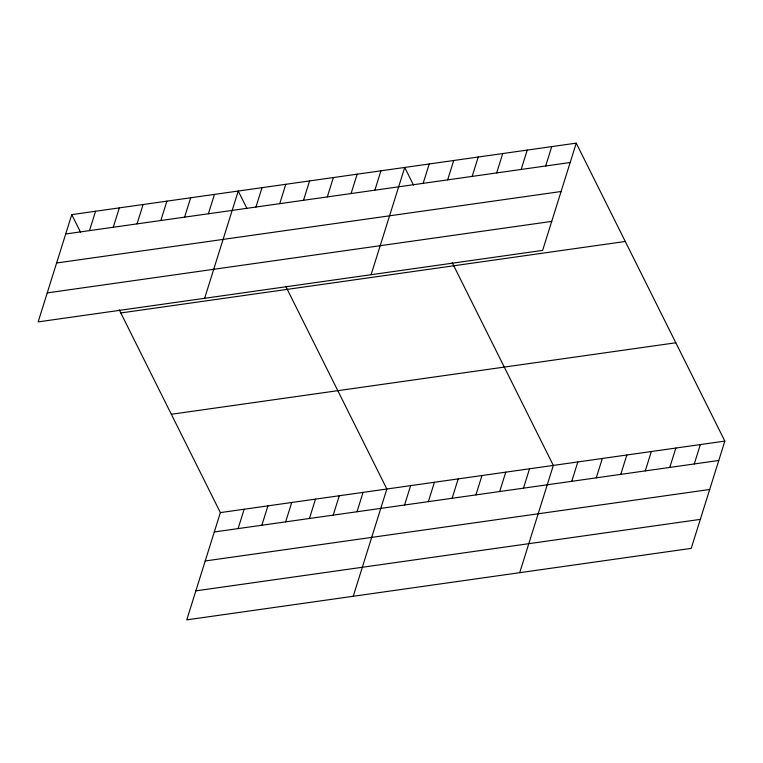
<?xml version="1.0" encoding="UTF-8"?>
<svg xmlns="http://www.w3.org/2000/svg" width="763" height="763" viewBox="0 0 763 763"><rect width="100%" height="100%" fill="white"/><g stroke="black" fill="none" stroke-linecap="round" stroke-linejoin="round"><path stroke-width="1.14" d="M71.77 214.622L38.15 321.891L542.627 250.398L576.237 143.139L71.77 214.622L80.544 232.219M89.481 230.626L95.547 211.256M113.258 227.25L119.333 207.879M137.044 223.883L143.11 204.513M160.821 220.517L166.897 201.146M184.608 217.14L190.674 197.77M208.385 213.774L214.46 194.403M204.627 298.295L238.247 191.036L247.021 208.623M255.958 207.031L262.024 187.66M279.735 203.664L285.81 184.293M303.521 200.287L309.587 180.917M119.257 309.845L220.373 512.602L186.763 619.861L691.23 548.378L724.85 441.109L576.237 143.139M327.298 196.921L333.374 177.55M238.085 528.597L244.16 509.226M351.085 193.554L357.151 174.183M261.871 525.23L267.937 505.859M374.862 190.178L380.937 170.807M285.648 521.854L291.724 502.493M371.104 274.709L404.724 167.44L413.498 185.037M309.435 518.487L315.5 499.116M423.15 183.339L429.226 163.969M333.212 515.12L339.287 495.75M447.652 179.868L453.727 160.497M356.998 511.744L363.064 492.373M472.154 176.396L478.229 157.025M353.24 596.275L386.851 489.007L285.734 286.259M496.665 172.924L502.731 153.554M404.562 505.011L410.637 485.64M521.167 169.453L527.233 150.082M428.348 501.634L434.414 482.264M545.669 165.981L551.735 146.61M452.125 498.268L458.201 478.897M475.912 494.901L481.978 475.53M499.689 491.525L505.764 472.154M523.475 488.158L529.541 468.787M519.717 572.679L553.328 465.42L452.211 262.672M571.764 481.319L577.829 461.949M596.265 477.848L602.331 458.477M620.767 474.367L626.833 454.996M645.269 470.895L651.344 451.524M669.771 467.423L675.846 448.053M694.273 463.952L700.348 444.581M65.694 233.993L570.171 162.509M56.605 262.997L561.082 191.513M47.239 292.887L551.716 221.394M120.802 312.954L625.279 241.47M171.332 414.271L675.808 342.778M220.373 512.602L724.85 441.109M214.308 531.973L718.784 460.48M205.218 560.977L709.685 489.484M195.853 590.858L700.329 519.374"/></g></svg>
